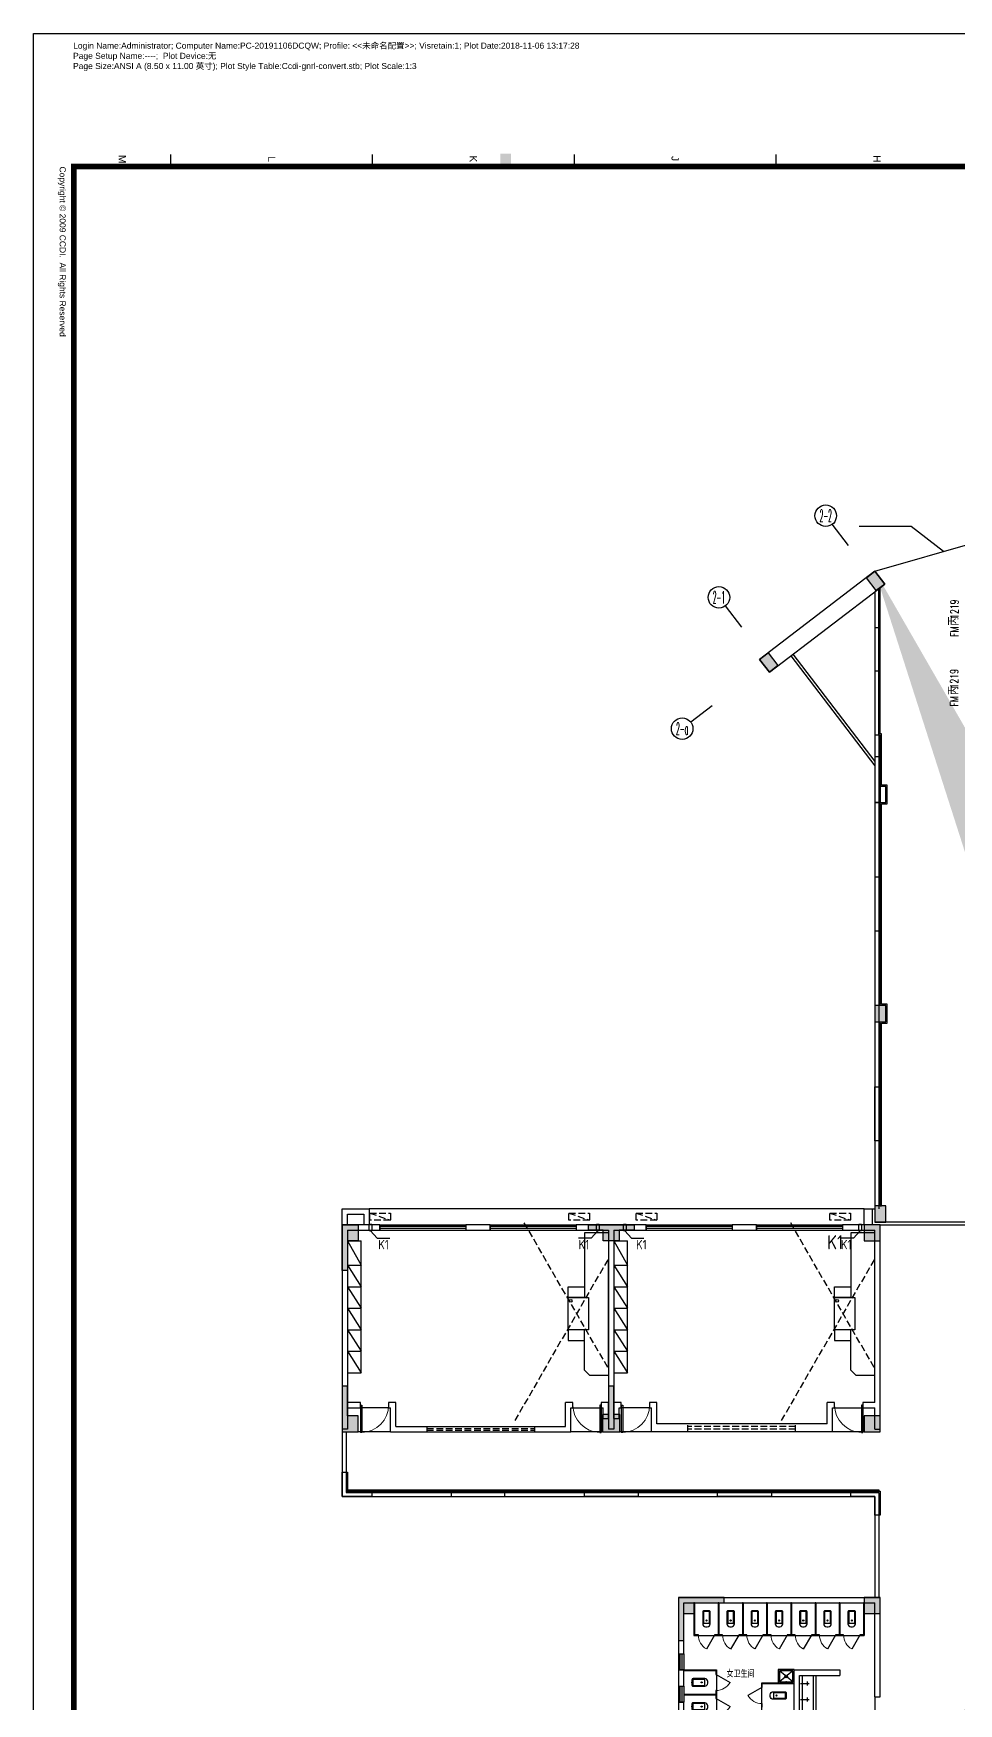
# Model space of a CAD drawing. Extents: x 129492 to 2683129, y 513162 to 1188265.
# Drawn here: x 303511 to 337895, y 577455 to 639551 of the extents above; entities that cross this region are included whole.
import ezdxf
from ezdxf.enums import TextEntityAlignment as Align

# ---------------------------------------------------------------- set-up
doc = ezdxf.new("R2010")
doc.units = 0
doc.header["$LTSCALE"] = 1000
doc.header["$MEASUREMENT"] = 0
doc.linetypes.add('DASH', pattern=[0.35, 0.25, -0.1])
for name, color, linetype in [('$0$A-ROOM-NAME', 23, 'Continuous'), ('$0$AXIS_TEXT', 7, 'Continuous'), ('$0$G-GRID-DIMS', 123, 'Continuous'), ('3#楼柱网$0$COLS', 6, 'Continuous'), ('3#楼柱网$0$COLS-HATH', 8, 'Continuous'), ('A-DOOR', 2, 'Continuous'), ('A-ELEV-HEVY', 2, 'Continuous'), ('A-FURN', 9, 'Continuous'), ('A-HRAL', 104, 'Continuous'), ('A-MOAT', 71, 'Continuous'), ('A-OVER', 23, 'Continuous'), ('A-WALL', 4, 'Continuous'), ('A-WIND', 2, 'Continuous'), ('AXIS_TEXT', 7, 'Continuous'), ('DOOR_FIRE_TEXT', 7, 'Continuous'), ('G-0-XREF', 2, 'Continuous'), ('G-ANNO-DIMS', 3, 'Continuous'), ('G-ANNO-TEXT', 33, 'Continuous'), ('卫生间$0$A-FIXT', 211, 'Continuous'), ('卫生间$0$A-WALL', 4, 'Continuous'), ('卫生间$0$A-WIND', 2, 'Continuous'), ('图框CCDI_B0GA1+0.00$0$G-ANNO-TEXT', 33, 'Continuous'), ('图框CCDI_B0GA1+0.00$0$G-BORD', 3, 'Continuous'), ('家具', 9, 'Continuous')]:
    doc.layers.add(name, color=color, linetype=linetype)
doc.styles.add('$0$_TCH_AXIS', font='COMPLEX', dxfattribs={"bigfont": 'GBCBIG'})
doc.styles.add('$0$CCDI_T_G02', font='simplex.shx', dxfattribs={"width": 0.8, "bigfont": 'zjdz.shx'})
doc.styles.add('_TCH_WINDOW', font='SIMPLEX', dxfattribs={"height": 3.5, "bigfont": 'GBCBIG'})
doc.styles.add('COMPLEX', font='COMPLEX')
doc.styles.get("Standard").update_dxf_attribs({"font": 'gbenor.shx', "bigfont": 'gbcbig.shx'})
doc.styles.add('图框CCDI_B0GA1+0.00$0$CCDI_T_G01', font='arial.ttf')

# ---------------------------------------------------------------- blocks, each defined once
blk = doc.blocks.new('232Y24Y')
at = {"layer": 'A-FURN'}
for p, q in [((-2060, 80), (-1560, -820)), ((-2060, 80), (-1560, 80)), ((-1560, -4820), (-1560, 80)), ((-2060, -820), (-1560, -820)), ((-2060, -820), (-1560, -1620)), ((-2060, -1620), (-1560, -1620)), ((-2060, -1620), (-1560, -2420)), ((-2060, -2420), (-1560, -3220)), ((-2060, -2420), (-1560, -2420)), ((-2060, -3220), (-1560, -3220)), ((-2060, -3220), (-1560, -4020)), ((-2060, -4020), (-1560, -4020)), ((-2060, -4020), (-1560, -4820)), ((-2060, -4820), (-1560, -4820))]:
    blk.add_line(p, q, dxfattribs=at)
at = {"layer": '家具', "linetype": 'DASH'}
for p, q in [((7610, -4620), (4463, 830)), ((7610, -620), (4117, -6670))]:
    blk.add_line(p, q, dxfattribs=at)
at = {"layer": '家具'}
for points in [[(7640, 380), (6940, 380), (6740, 380), (6740, -2020)], [(7640, -4920), (6940, -4920), (6740, -4720), (6740, -3220)]]:
    blk.add_lwpolyline(points, dxfattribs=at)
at = {"layer": '家具', "const_width": 10}
blk.add_lwpolyline([(7610, -620), (7610, -4620)], dxfattribs=at)
at = {"layer": '家具'}
for points in [[(6140, -1620), (6740, -1620), (6740, -2020), (6140, -2020)], [(6140, -3220), (6140, -2020), (6890, -2020), (6890, -3220)], [(6140, -3620), (6740, -3620), (6740, -3220), (6140, -3220)]]:
    blk.add_lwpolyline(points, close=True, dxfattribs=at)
blk.add_circle((6236, -2146), 46.6, dxfattribs=at)
blk = doc.blocks.new('卫生间$0$$lvtry$00000000')
for p, q in [((0, 0), (0, -329.6)), ((75.7, -264.7), (-73.5, -264.7))]:
    blk.add_line(p, q)
blk.add_circle((0, -264.7), 16.2)
blk = doc.blocks.new('卫生间$0$$TCHSYS$WIN2D')
for p, q in [((-0.5, 0.5), (0.5, 0.5)), ((-0.5, 0.5), (-0.5, -0.5)), ((0.5, 0.17), (-0.5, 0.17)), ((0.5, 0.5), (0.5, -0.5)), ((0.5, -0.17), (-0.5, -0.17)), ((-0.5, -0.5), (0.5, -0.5))]:
    blk.add_line(p, q)
blk = doc.blocks.new('卫生间$0$$lvtry$00000200')
at = {"color": 0}
for p, q in [((-110, -40, 0), (-110, -470, 0)), ((100, -30, 0), (-100, -30, 0)), ((110, -470, 0), (110, -40, 0))]:
    blk.add_line(p, q, dxfattribs=at)
at = {"color": 0, "elevation": 0}
blk.add_lwpolyline([(100, 0), (-100, 0, 0.414214), (-140, -40), (-140, -480, 0.414214), (-30, -590), (30, -590, 0.414214), (140, -480), (140, -40, 0.414214)], format="xyb", close=True, dxfattribs=at)
blk.add_lwpolyline([(140, -470), (-140, -470)], dxfattribs=at)
at = {"color": 0}
blk.add_circle((0, -359, 0), 20, dxfattribs=at)
for centre, start, end in [((-100, -40, 0), 90, 180), ((100, -40, 0), 0, 90)]:
    blk.add_arc(centre, 10, start, end, dxfattribs=at)
for p in [(0, 0), (0, -359, 0)]:
    blk.add_point(p, dxfattribs=at)
blk = doc.blocks.new('卫生间$0$$TCHSYS$APDOOR2D')
blk.add_line((0.5, 0), (0, 0.87))
at = {"lineweight": 13}
blk.add_arc((0.5, 0), 1, 120, 180, dxfattribs=at)
blk = doc.blocks.new('卫生间$0$$lvtry$00000191')
at = {"color": 0}
for p, q in [((-250, -50, 0), (-39, -219, 0)), ((-250, -450, 0), (-39, -281, 0)), ((39, -219, 0), (250, -50, 0)), ((39, -281, 0), (250, -450, 0))]:
    blk.add_line(p, q, dxfattribs=at)
at = {"color": 0, "elevation": 0}
for points in [[(300, -500), (300, 0), (-300, 0), (-300, -500)], [(250, -450), (250, -50), (-250, -50), (-250, -450)]]:
    blk.add_lwpolyline(points, close=True, dxfattribs=at)
at = {"color": 0}
blk.add_circle((0, -250, 0), 50, dxfattribs=at)
for p in [(0, -50, 0), (0, -250, 0)]:
    blk.add_point(p, dxfattribs=at)
blk = doc.blocks.new('卫生间')
at = {"layer": '卫生间$0$A-FIXT'}
for p, q in [((892, 14880), (892, 13668)), ((917, 14880), (892, 14880)), ((917, 14880), (917, 13693)), ((1792, 14880), (1792, 13693)), ((1817, 14880), (1792, 14880)), ((1817, 14880), (1817, 13693)), ((2692, 14880), (2692, 13693)), ((2717, 14880), (2692, 14880)), ((2717, 14880), (2717, 13693)), ((3592, 14880), (3592, 13693)), ((3617, 14880), (3592, 14880)), ((3617, 14880), (3617, 13693)), ((4492, 14880), (4492, 13693)), ((4517, 14880), (4492, 14880)), ((4517, 14880), (4517, 13693)), ((5392, 14880), (5392, 13693)), ((5417, 14880), (5392, 14880)), ((5417, 14880), (5417, 13693)), ((6292, 14880), (6292, 13693)), ((6317, 14880), (6292, 14880)), ((6317, 14880), (6317, 13693)), ((7192, 14880), (7192, 13693)), ((7217, 14880), (7192, 14880)), ((7217, 14880), (7217, 13668)), ((892, 13668), (7217, 13668)), ((892, 13668), (1055, 13668)), ((1055, 13693), (917, 13693)), ((1055, 13668), (1055, 13693)), ((1792, 13693), (1655, 13693)), ((1655, 13693), (1655, 13668)), ((1655, 13668), (1805, 13668)), ((1805, 13668), (1955, 13668)), ((1955, 13693), (1817, 13693)), ((1955, 13668), (1955, 13693)), ((2692, 13693), (2555, 13693)), ((2555, 13693), (2555, 13668)), ((2555, 13668), (2705, 13668)), ((2705, 13668), (2855, 13668)), ((2855, 13693), (2717, 13693)), ((2855, 13668), (2855, 13693)), ((3592, 13693), (3455, 13693)), ((3455, 13693), (3455, 13668)), ((3455, 13668), (3605, 13668)), ((3605, 13668), (3755, 13668)), ((3755, 13693), (3617, 13693)), ((3755, 13668), (3755, 13693)), ((4492, 13693), (4355, 13693)), ((4355, 13693), (4355, 13668)), ((4355, 13668), (4505, 13668)), ((4505, 13668), (4655, 13668)), ((4655, 13693), (4517, 13693)), ((4655, 13668), (4655, 13693)), ((5392, 13693), (5255, 13693)), ((5255, 13693), (5255, 13668)), ((5255, 13668), (5405, 13668)), ((5405, 13668), (5555, 13668)), ((5555, 13693), (5417, 13693)), ((5555, 13668), (5555, 13693)), ((6292, 13693), (6155, 13693)), ((6155, 13693), (6155, 13668)), ((6155, 13668), (6305, 13668)), ((6305, 13668), (6455, 13668)), ((6455, 13693), (6317, 13693)), ((6455, 13668), (6455, 13693)), ((7192, 13693), (7055, 13693)), ((7055, 13693), (7055, 13668)), ((7055, 13668), (7217, 13668)), ((517, 12380), (1730, 12380)), ((517, 12380), (517, 12355)), ((517, 12355), (1705, 12355)), ((1705, 12355), (1705, 12218)), ((1705, 12218), (1730, 12218)), ((1730, 12380), (1730, 8755)), ((1730, 12218), (1730, 12380)), ((3405, 11893), (3405, 5580)), ((4617, 11893), (3405, 11893)), ((3405, 11893), (3405, 11730)), ((4617, 11868), (3430, 11868)), ((3430, 11730), (3430, 11868)), ((4617, 11868), (4617, 11893)), ((4917, 12180), (4917, 8880)), ((5317, 12180), (5317, 9280)), ((5417, 12180), (5417, 9380)), ((517, 11480), (1705, 11480)), ((517, 11480), (517, 11455)), ((517, 11455), (1705, 11455)), ((1730, 11618), (1705, 11618)), ((1705, 11618), (1705, 11480)), ((1705, 11455), (1705, 11318)), ((1705, 11318), (1730, 11318)), ((1730, 11468), (1730, 11618)), ((1730, 11318), (1730, 11468)), ((3405, 11730), (3430, 11730)), ((7617, 11380), (7617, 9880)), ((3430, 11130), (3405, 11130)), ((3405, 11130), (3405, 10981)), ((3430, 10993), (3430, 11130))]:
    blk.add_line(p, q, dxfattribs=at)
at = {"layer": '卫生间$0$A-WALL'}
for p, q in [((317, 15080), (7817, 15080)), ((317, 15080), (317, 12980)), ((7817, 11380), (7817, 15080)), ((517, 14880), (7617, 14880)), ((517, 12980), (517, 14880)), ((7617, 11380), (7617, 14880)), ((317, 12980), (517, 12980)), ((317, 12380), (317, 11780)), ((517, 12380), (317, 12380)), ((517, 11780), (517, 12380)), ((4617, 12380), (6317, 12380)), ((4617, 8680), (4617, 12380)), ((4817, 12180), (6317, 12180)), ((4817, 8780), (4817, 12180)), ((6317, 12380), (6317, 12180)), ((317, 11780), (517, 11780)), ((317, 11180), (317, 10580)), ((517, 11180), (317, 11180)), ((517, 10580), (517, 11180)), ((7617, 11380), (7817, 11380))]:
    blk.add_line(p, q, dxfattribs=at)
at = {"layer": '卫生间$0$A-FIXT'}
for name, p, rotation in [('卫生间$0$$lvtry$00000200', (1355, 14580), 1.634452083752059e-08), ('卫生间$0$$lvtry$00000200', (2255, 14580), 1.634452083752059e-08), ('卫生间$0$$lvtry$00000200', (3155, 14580), 1.634452083752059e-08), ('卫生间$0$$lvtry$00000200', (4055, 14580), 1.634452083752059e-08), ('卫生间$0$$lvtry$00000200', (4955, 14580), 1.634452083752059e-08), ('卫生间$0$$lvtry$00000200', (5855, 14580), 1.634452083752059e-08), ('卫生间$0$$lvtry$00000200', (6755, 14580), 1.634452083752059e-08), ('卫生间$0$$lvtry$00000200', (817, 11918, 0), 90.00000000843664), ('卫生间$0$$lvtry$00000191', (4317, 11893), 180.0000000162568), ('卫生间$0$$lvtry$00000200', (817, 11018, 0), 90.00000000843664)]:
    blk.add_blockref(name, p, dxfattribs=dict(at, rotation=rotation))
at = {"layer": '卫生间$0$A-FIXT', "xscale": 600, "zscale": 25}
for p, yscale, rotation in [((1355, 13680), -600, 1.634176119778441e-08), ((2255, 13680), -600, 1.634176119778441e-08), ((3155, 13680), -600, 1.634917242735257e-08), ((4055, 13680), -600, 1.634176119778441e-08), ((4955, 13680), -600, 1.634176119778441e-08), ((5855, 13680), -600, 1.634917242735257e-08), ((6755, 13680), -600, 1.634176119778441e-08), ((1717, 11918), -600, 90.00000000843686), ((1717, 11018), -600, 90.00000000843686), ((3417, 11430), 600, 89.99999999156313)]:
    blk.add_blockref('卫生间$0$$TCHSYS$APDOOR2D', p, dxfattribs=dict(at, yscale=yscale, rotation=rotation))
at = {"layer": '卫生间$0$A-FIXT', "xscale": -1, "rotation": 90.00000027649769}
for p in [(4847, 11880, 0), (4847, 11280, 0)]:
    blk.add_blockref('卫生间$0$$lvtry$00000000', p, dxfattribs=at)
at = {"layer": '卫生间$0$A-FIXT', "yscale": -1, "rotation": 89.99999999156334}
blk.add_blockref('卫生间$0$$lvtry$00000200', (4317, 11430, 0), dxfattribs=at)
at = {"layer": '卫生间$0$A-WIND', "xscale": 600.0000000074506, "yscale": -200, "zscale": 200, "rotation": 270.0000000084387}
for p in [(417, 12680), (417, 11480)]:
    blk.add_blockref('卫生间$0$$TCHSYS$WIN2D', p, dxfattribs=at)
blk = doc.blocks.new('A$C011D5BA5')
at = {"linetype": 'DASH'}
blk.add_line((-765, -267), (0, 0), dxfattribs=at)
blk.add_lwpolyline([(-765, -267), (0, -267), (0, 0), (-765, 0)], close=True, dxfattribs=at)
blk = doc.blocks.new('ktw1')
for points in [[(900, -24175), (1000, -24175), (1000, -24425), (900, -24425)], [(9350, -24175), (9450, -24175), (9450, -24425), (9350, -24425)], [(10350, -24175), (10450, -24175), (10450, -24425), (10350, -24425)], [(19100, -24175), (19200, -24175), (19200, -24425), (19100, -24425)]]:
    blk.add_lwpolyline(points, close=True)
for points in [[(950, -24425), (1197, -24695), (1666, -24695)], [(9400, -24425), (9153, -24695), (8684, -24695)], [(10400, -24425), (10647, -24695), (11116, -24695)], [(19150, -24425), (18903, -24695), (18434, -24695)]]:
    blk.add_lwpolyline(points)
at = {"ltscale": 5, "xscale": -1, "rotation": 180}
for p in [(1691, -24029), (9092, -24029), (11591, -24029), (18792, -24029)]:
    blk.add_blockref('A$C011D5BA5', p, dxfattribs=at)
for p in [(1239, -25110), (8684, -25110), (10823, -25110), (18434, -25110)]:
    blk.add_text('K1', height=350).set_placement(p)
blk = doc.blocks.new('图框CCDI_B0GA1+0.00')
at = {"layer": 'Defpoints'}
blk.add_point((0, 0), dxfattribs=at)
at = {"layer": '图框CCDI_B0GA1+0.00$0$G-BORD'}
blk.add_lwpolyline([(0, 59400), (84100, 59400), (84100, 0), (0, 0)], close=True, dxfattribs=at)
at = {"layer": '图框CCDI_B0GA1+0.00$0$G-BORD', "const_width": 140}
blk.add_lwpolyline([(3300, 58400), (83100, 58400), (83100, 1000), (3300, 1000)], close=True, dxfattribs=at)
at = {"layer": '图框CCDI_B0GA1+0.00$0$G-BORD', "const_width": 35}
for points in [[(3300, 18400), (3000, 18400)], [(3300, 13400), (3000, 13400)], [(3300, 8400), (3000, 8400)], [(3300, 3400), (3000, 3400)]]:
    blk.add_lwpolyline(points, dxfattribs=at)
at = {"layer": '图框CCDI_B0GA1+0.00$0$G-ANNO-TEXT', "style": '图框CCDI_B0GA1+0.00$0$CCDI_T_G01'}
for s, p in [('H', (3111, 20900)), ('J', (3103, 15900)), ('K', (3109, 10900)), ('L', (3118, 5900)), ('M', (3118, 2200))]:
    blk.add_text(s, height=180, dxfattribs=at).set_placement(p, align=Align.MIDDLE_CENTER)
for s, p in [('Login Name:Administrator; Computer Name:PC-20191106DCQW; Profile: <<未命名配置>>; Visretain:1; Plot Date:2018-11-06 13:17:28', (378, 985)), ('Page Size:ANSI A (8.50 x 11.00 英寸); Plot Style Table:Ccdi-gnrl-convert.stb; Plot Scale:1:3', (883, 982)), ('Page Setup Name:----;  Plot Device:无', (631, 983))]:
    blk.add_text(s, height=150, rotation=90, dxfattribs=at).set_placement(p)
at = {"layer": '图框CCDI_B0GA1+0.00$0$G-ANNO-TEXT', "insert": (3300, 800), "char_height": 150, "width": 6667.42, "attachment_point": 1, "style": '图框CCDI_B0GA1+0.00$0$CCDI_T_G01'}
blk.add_mtext('{\\fArial|b0|i0|c0|p32;Copyright © 2009 CCDI.  All Rights Reserved}', dxfattribs=at)
blk = doc.blocks.new('3#楼柱网')
at = {"layer": '3#楼柱网$0$COLS-HATH'}
h = blk.add_hatch(color=256, dxfattribs=at)
h.paths.add_polyline_path([(-28327982, 42527826), (-28328207, 42527826), (-28328207, 42528476), (-28327557, 42528476), (-28327557, 42527826), (-28327782, 42527826), (-28327782, 42526776), (-28327982, 42526776)])
h.paths.add_polyline_path([(-28294907, 42579476), (-28294157, 42579476), (-28294157, 42580226), (-28294907, 42580226)], flags=16)
h.paths.add_polyline_path([(-28314482, 42588076), (-28313282, 42588076), (-28313282, 42587876), (-28313882, 42587876), (-28313882, 42587476), (-28314282, 42587476), (-28314282, 42586826), (-28314482, 42586826)], flags=17)
h.paths.add_polyline_path([(-28275082, 42556376), (-28274682, 42556376), (-28274682, 42556776), (-28275082, 42556776)], flags=17)
h.paths.add_polyline_path([(-28275082, 42523476), (-28274682, 42523476), (-28274682, 42523876), (-28275082, 42523876)], flags=17)
h.paths.add_polyline_path([(-28314682, 42543026), (-28314282, 42543026), (-28314282, 42543626), (-28314682, 42543626)], flags=17)
h.paths.add_polyline_path([(-28318582, 42542976), (-28317882, 42542976), (-28317882, 42543676), (-28318582, 42543676)], flags=17)
h.paths.add_polyline_path([(-28325382, 42543026), (-28324782, 42543026), (-28324782, 42543626), (-28325382, 42543626)], flags=17)
h.paths.add_polyline_path([(-28325382, 42534626), (-28325382, 42536226), (-28325182, 42536226), (-28325182, 42535226), (-28324782, 42535226), (-28324782, 42534826), (-28323682, 42534826), (-28323682, 42534626)], flags=17)
h.paths.add_polyline_path([(-28318082, 42533926), (-28317682, 42533926), (-28317682, 42534526), (-28318082, 42534526)], flags=17)
h.paths.add_polyline_path([(-28314682, 42533926), (-28314282, 42533926), (-28314282, 42534526), (-28314682, 42534526)], flags=17)
h.paths.add_polyline_path([(-28314682, 42534626), (-28314282, 42534626), (-28314282, 42535226), (-28314682, 42535226)], flags=17)
h.paths.add_polyline_path([(-28318482, 42534626), (-28317882, 42534626), (-28317882, 42535226), (-28318482, 42535226)], flags=17)
h.paths.add_polyline_path([(-28328732, 42520776), (-28327032, 42520776), (-28327032, 42520976), (-28327582, 42520976), (-28327582, 42521376), (-28327782, 42521376), (-28327982, 42521376), (-28327982, 42521376), (-28328182, 42521376), (-28328182, 42520976), (-28328732, 42520976)])
h.paths.add_polyline_path([(-28314682, 42524976), (-28314282, 42524976), (-28314282, 42525576), (-28314682, 42525576)], flags=17)
h.paths.add_polyline_path([(-28285532, 42513676), (-28283832, 42513676), (-28283832, 42513876), (-28284382, 42513876), (-28284382, 42514276), (-28284582, 42514276), (-28284582, 42515376), (-28284782, 42515376), (-28284782, 42514276), (-28284982, 42514276), (-28284982, 42513876), (-28285532, 42513876)], flags=17)
h.paths.add_polyline_path([(-28305332, 42513676), (-28303632, 42513676), (-28303632, 42513876), (-28304182, 42513876), (-28304182, 42514276), (-28304382, 42514276), (-28304382, 42515376), (-28304582, 42515376), (-28304582, 42514276), (-28304782, 42514276), (-28304782, 42513876), (-28305332, 42513876)], flags=17)
h.paths.add_polyline_path([(-28309782, 42528656), (-28309782, 42525576), (-28310182, 42525576), (-28310182, 42524976), (-28309582, 42524976), (-28309582, 42529256), (-28310182, 42529256), (-28310182, 42528656)], flags=17)
h.paths.add_polyline_path([(-28281262, 42528576), (-28281262, 42528576), (-28281262, 42528576), (-28281262, 42527976), (-28280662, 42527976), (-28280662, 42528376), (-28277182, 42528376), (-28277182, 42527976), (-28276582, 42527976), (-28276582, 42528576)], flags=17)
h.paths.add_polyline_path([(-28314682, 42528656), (-28314282, 42528656), (-28314282, 42529256), (-28314682, 42529256)], flags=17)
h.paths.add_polyline_path([(-28318482, 42527876), (-28317882, 42527876), (-28317882, 42528476), (-28318482, 42528476)], flags=17)
h.paths.add_polyline_path([(-28274682, 42521376), (-28275282, 42521376), (-28275282, 42520776), (-28274882, 42520776), (-28274882, 42519676), (-28274682, 42519676), (-28274682, 42520776)], flags=17)
h.paths.add_polyline_path([(-28337882, 42528476), (-28337282, 42528476), (-28337282, 42527876), (-28337682, 42527876), (-28337682, 42526776), (-28337882, 42526776), (-28337882, 42527876)])
h.paths.add_polyline_path([(-28337882, 42520776), (-28337282, 42520776), (-28337282, 42521376), (-28337682, 42521376), (-28337682, 42522476), (-28337882, 42522476), (-28337882, 42521376)])
h.paths.add_polyline_path([(-28318082, 42513676), (-28318082, 42515676), (-28317782, 42515676), (-28317782, 42513676)])
h.paths.add_polyline_path([(-28304782, 42521376), (-28304182, 42521376), (-28304182, 42520776), (-28304382, 42520776), (-28304382, 42519676), (-28304582, 42519676), (-28304582, 42520776), (-28304782, 42520776)], flags=17)
h.paths.add_polyline_path([(-28284982, 42521376), (-28284382, 42521376), (-28284382, 42520776), (-28284582, 42520776), (-28284582, 42519676), (-28284782, 42519676), (-28284782, 42520776), (-28284982, 42520776)], flags=17)
h.paths.add_polyline_path([(-28294932, 42520676), (-28294232, 42520676), (-28294232, 42521376), (-28294932, 42521376)], flags=17)
h.paths.add_polyline_path([(-28314482, 42520776), (-28313882, 42520776), (-28313882, 42521376), (-28314482, 42521376)], flags=17)
h.paths.add_polyline_path([(-28318482, 42520776), (-28317882, 42520776), (-28317882, 42521376), (-28318482, 42521376)], flags=17)
h.paths.add_polyline_path([(-28294882, 42513676), (-28294282, 42513676), (-28294282, 42514276), (-28294882, 42514276)], flags=17)
h.paths.add_polyline_path([(-28314482, 42513676), (-28313882, 42513676), (-28313882, 42514276), (-28314482, 42514276)])
h.paths.add_polyline_path([(-28328732, 42563776), (-28327032, 42563776), (-28327032, 42563576), (-28327582, 42563576), (-28327582, 42563176), (-28327782, 42563176), (-28327982, 42563176), (-28327982, 42563176), (-28328182, 42563176), (-28328182, 42563576), (-28328732, 42563576)])
h.paths.add_polyline_path([(-28278482, 42579476), (-28277982, 42579476), (-28277982, 42579976), (-28278482, 42579976), (-28278482, 42579676), (-28279682, 42579676), (-28279682, 42579476)], flags=17)
h.paths.add_polyline_path([(-28325382, 42549926), (-28325382, 42548326), (-28325182, 42548326), (-28325182, 42549326), (-28324782, 42549326), (-28324782, 42549726), (-28323682, 42549726), (-28323682, 42549926)], flags=17)
h.paths.add_polyline_path([(-28285532, 42546576), (-28283832, 42546576), (-28283832, 42546776), (-28284382, 42546776), (-28284382, 42547176), (-28284582, 42547176), (-28284582, 42548276), (-28284782, 42548276), (-28284782, 42547176), (-28284982, 42547176), (-28284982, 42546776), (-28285532, 42546776)], flags=17)
h.paths.add_polyline_path([(-28309782, 42561476), (-28309782, 42558796), (-28310182, 42558796), (-28310182, 42558196), (-28309582, 42558196), (-28309582, 42562076), (-28310182, 42562076), (-28310182, 42561476)], flags=17)
h.paths.add_polyline_path([(-28281262, 42561476), (-28281262, 42561476), (-28281262, 42561476), (-28281262, 42560876), (-28280662, 42560876), (-28280662, 42561276), (-28277182, 42561276), (-28277182, 42560876), (-28276582, 42560876), (-28276582, 42561476)], flags=17)
h.paths.add_polyline_path([(-28318082, 42563876), (-28317682, 42563876), (-28317682, 42564476), (-28318082, 42564476)], flags=17)
h.paths.add_polyline_path([(-28314682, 42563876), (-28314282, 42563876), (-28314282, 42564476), (-28314682, 42564476)], flags=17)
h.paths.add_polyline_path([(-28322370, 42584799), (-28322052, 42585042), (-28321688, 42584565), (-28322005, 42584322)], flags=17)
h.paths.add_polyline_path([(-28274682, 42554276), (-28275282, 42554276), (-28275282, 42553676), (-28274882, 42553676), (-28274882, 42552576), (-28274682, 42552576), (-28274682, 42553676)], flags=17)
h.paths.add_polyline_path([(-28304782, 42554276), (-28304182, 42554276), (-28304182, 42553676), (-28304382, 42553676), (-28304382, 42552576), (-28304582, 42552576), (-28304582, 42553676), (-28304782, 42553676)], flags=17)
h.paths.add_polyline_path([(-28284982, 42554276), (-28284382, 42554276), (-28284382, 42553676), (-28284582, 42553676), (-28284582, 42552576), (-28284782, 42552576), (-28284782, 42553676), (-28284982, 42553676)], flags=17)
h.paths.add_polyline_path([(-28294932, 42553576), (-28294232, 42553576), (-28294232, 42554276), (-28294932, 42554276)], flags=17)
h.paths.add_polyline_path([(-28314482, 42553676), (-28313882, 42553676), (-28313882, 42554276), (-28314482, 42554276)], flags=17)
h.paths.add_polyline_path([(-28337882, 42556076), (-28337282, 42556076), (-28337282, 42556676), (-28337682, 42556676), (-28337682, 42557776), (-28337882, 42557776), (-28337882, 42556676)])
h.paths.add_polyline_path([(-28327982, 42556726), (-28328207, 42556726), (-28328207, 42556076), (-28327557, 42556076), (-28327557, 42556726), (-28327782, 42556726), (-28327782, 42557776), (-28327982, 42557776)])
h.paths.add_polyline_path([(-28318482, 42556076), (-28317882, 42556076), (-28317882, 42556676), (-28318482, 42556676)], flags=17)
h.paths.add_polyline_path([(-28318482, 42549326), (-28317882, 42549326), (-28317882, 42549926), (-28318482, 42549926)], flags=17)
h.paths.add_polyline_path([(-28274682, 42546576), (-28275282, 42546576), (-28275282, 42547176), (-28274882, 42547176), (-28274882, 42548276), (-28274682, 42548276), (-28274682, 42547176)], flags=17)
h.paths.add_polyline_path([(-28305332, 42546576), (-28303632, 42546576), (-28303632, 42546776), (-28304182, 42546776), (-28304182, 42547176), (-28304382, 42547176), (-28304382, 42548276), (-28304582, 42548276), (-28304582, 42547176), (-28304782, 42547176), (-28304782, 42546776), (-28305332, 42546776)], flags=16)
h.paths.add_polyline_path([(-28294882, 42546576), (-28294282, 42546576), (-28294282, 42547176), (-28294882, 42547176)], flags=17)
h.paths.add_polyline_path([(-28314482, 42546576), (-28313882, 42546576), (-28313882, 42547176), (-28314482, 42547176)], flags=17)
h.paths.add_polyline_path([(-28314682, 42571326), (-28314282, 42571326), (-28314282, 42571926), (-28314682, 42571926)], flags=17)
h.paths.add_polyline_path([(-28314682, 42561476), (-28314282, 42561476), (-28314282, 42562076), (-28314682, 42562076)], flags=17)
h.paths.add_polyline_path([(-28304782, 42579476), (-28304182, 42579476), (-28304182, 42580076), (-28304382, 42580076), (-28304382, 42581176), (-28304582, 42581176), (-28304582, 42580076), (-28304782, 42580076)], flags=17)
h.paths.add_polyline_path([(-28284382, 42579676), (-28284382, 42580076), (-28284582, 42580076), (-28284582, 42581176), (-28284782, 42581176), (-28284782, 42580076), (-28284982, 42580076), (-28284982, 42579476), (-28283982, 42579476), (-28283982, 42579676)], flags=17)
h.paths.add_polyline_path([(-28314482, 42579476), (-28313882, 42579476), (-28313882, 42580076), (-28314482, 42580076)], flags=17)
h.paths.add_polyline_path([(-28318082, 42571326), (-28317682, 42571326), (-28317682, 42571926), (-28318082, 42571926)], flags=17)
h.paths.add_polyline_path([(-28337882, 42563776), (-28337282, 42563776), (-28337282, 42563176), (-28337682, 42563176), (-28337682, 42562076), (-28337882, 42562076), (-28337882, 42563176)])
h.paths.add_polyline_path([(-28318482, 42563176), (-28317882, 42563176), (-28317882, 42563776), (-28318482, 42563776)], flags=17)
h.paths.add_polyline_path([(-28304782, 42588076), (-28304182, 42588076), (-28304182, 42587476), (-28304382, 42587476), (-28304382, 42586376), (-28304582, 42586376), (-28304582, 42587476), (-28304782, 42587476)], flags=17)
h.paths.add_polyline_path([(-28284982, 42588076), (-28284382, 42588076), (-28284382, 42587476), (-28284582, 42587476), (-28284582, 42586376), (-28284782, 42586376), (-28284782, 42587476), (-28284982, 42587476)], flags=17)
h.paths.add_polyline_path([(-28294882, 42587476), (-28294282, 42587476), (-28294282, 42588076), (-28294882, 42588076)], flags=17)
h.paths.add_polyline_path([(-28274882, 42579976), (-28274882, 42581176), (-28274682, 42581176), (-28274682, 42579476), (-28275182, 42579476), (-28275182, 42579976)], flags=17)
edge = h.paths.add_edge_path(flags=17)
edge.add_line((-28281262, 42523676), (-28276582, 42523676))
edge.add_line((-28276582, 42523676), (-28276582, 42523876))
edge.add_line((-28276582, 42523876), (-28276982, 42523876))
edge.add_line((-28276982, 42523876), (-28280862, 42523876))
edge.add_line((-28280862, 42523876), (-28281262, 42523876))
edge.add_line((-28281262, 42523876), (-28281262, 42523676))
edge.add_line((-28281262, 42523676), (-28280862, 42523676))
h.paths.add_polyline_path([(-28281262, 42556776), (-28280862, 42556776), (-28276982, 42556776), (-28276582, 42556776), (-28276582, 42556576), (-28281262, 42556576)], flags=17)
h.paths.add_polyline_path([(-28278182, 42586776), (-28278382, 42586776), (-28278382, 42586376), (-28277982, 42586376), (-28277982, 42587676), (-28277982, 42588076), (-28278382, 42588076), (-28278382, 42587676), (-28278182, 42587676)], flags=17)
edge = h.paths.add_edge_path(flags=17)
edge.add_line((-28274682, 42587176), (-28274682, 42585476))
edge.add_line((-28274682, 42585476), (-28274882, 42585476))
edge.add_line((-28274882, 42585476), (-28274882, 42586776))
edge.add_line((-28274882, 42586776), (-28275082, 42586776))
edge.add_line((-28275082, 42586776), (-28275082, 42587176))
edge.add_line((-28275082, 42587176), (-28274682, 42587176))
edge.add_line((-28274682, 42587176), (-28274682, 42586776))
edge = h.paths.add_edge_path(flags=17)
edge.add_line((-28318082, 42580076), (-28318082, 42579476))
edge.add_line((-28318082, 42579476), (-28317682, 42579476))
edge.add_line((-28317682, 42579476), (-28317682, 42580076))
edge.add_line((-28317682, 42580076), (-28317882, 42580076))
edge.add_line((-28317882, 42580076), (-28317882, 42581176))
edge.add_line((-28317882, 42581176), (-28318082, 42581176))
edge.add_line((-28318082, 42581176), (-28318082, 42579476))
h.paths.add_polyline_path([(-28318082, 42579476), (-28317682, 42579476), (-28317682, 42580076), (-28317882, 42580076), (-28317882, 42581176), (-28318082, 42581176)], flags=16)
edge = h.paths.add_edge_path()
edge.add_line((-28324782, 42534626), (-28324782, 42534626))
edge.add_line((-28324782, 42534626), (-28325382, 42534626))
edge.add_line((-28325382, 42534626), (-28325382, 42535226))
edge.add_line((-28281262, 42523876), (-28281262, 42523676))
edge.add_line((-28274782, 42513676), (-28275682, 42513676))
edge.add_line((-28275682, 42513676), (-28275682, 42513876))
edge.add_line((-28275682, 42513876), (-28275282, 42513876))
edge.add_line((-28275282, 42513876), (-28275282, 42514276))
edge.add_line((-28275282, 42514276), (-28274882, 42514276))
edge.add_line((-28274882, 42514276), (-28274882, 42515376))
edge.add_line((-28274882, 42515376), (-28274682, 42515376))
edge.add_line((-28274682, 42515376), (-28274682, 42514276))
edge.add_line((-28274682, 42514276), (-28274682, 42513676))
edge.add_line((-28274682, 42513676), (-28275282, 42513676))
edge.add_line((-28318082, 42588076), (-28317718, 42587599))
edge.add_line((-28317718, 42587599), (-28318036, 42587356))
edge.add_line((-28318036, 42587356), (-28318400, 42587833))
edge.add_line((-28318400, 42587833), (-28318082, 42588076))
edge.add_line((-28304782, 42546576), (-28304182, 42546576))
edge.add_line((-28284982, 42579476), (-28284382, 42579476))
h = blk.add_hatch(color=256, dxfattribs=at)
h.paths.add_polyline_path([(-28318082, 42588076), (-28318400, 42587833), (-28318036, 42587356), (-28317718, 42587599)])
h.paths.add_polyline_path([(-28274882, 42586776), (-28274882, 42585476), (-28274682, 42585476), (-28274682, 42587176), (-28275082, 42587176), (-28275082, 42586776)])
at = {"layer": '3#楼柱网$0$COLS'}
for points in [[(-28318082, 42588076), (-28317718, 42587599), (-28318036, 42587356), (-28318400, 42587833), (-28318082, 42588076)], [(-28322370, 42584799), (-28322052, 42585042), (-28321688, 42584565), (-28322005, 42584322), (-28322370, 42584799)], [(-28318082, 42580076), (-28318082, 42579476), (-28317682, 42579476), (-28317682, 42580076), (-28317882, 42580076), (-28317882, 42581176), (-28318082, 42581176), (-28318082, 42579476)], [(-28337882, 42563776), (-28337282, 42563776), (-28337282, 42563176), (-28337682, 42563176), (-28337682, 42562076), (-28337882, 42562076), (-28337882, 42563176), (-28337882, 42563176), (-28337882, 42563776)], [(-28328732, 42563776), (-28327032, 42563776), (-28327032, 42563576), (-28327582, 42563576), (-28327582, 42563176), (-28327782, 42563176), (-28327782, 42563176), (-28327982, 42563176), (-28327982, 42563176), (-28328182, 42563176), (-28328182, 42563576), (-28328732, 42563576), (-28328732, 42563776)], [(-28337882, 42556076), (-28337282, 42556076), (-28337282, 42556676), (-28337682, 42556676), (-28337682, 42557776), (-28337882, 42557776), (-28337882, 42556676), (-28337882, 42556676), (-28337882, 42556076)], [(-28327982, 42556726), (-28328207, 42556726), (-28328207, 42556076), (-28327557, 42556076), (-28327557, 42556726), (-28327782, 42556726), (-28327782, 42557776), (-28327982, 42557776), (-28327982, 42556726)], [(-28325382, 42549926), (-28325382, 42548326), (-28325182, 42548326), (-28325182, 42549326), (-28324782, 42549326), (-28324782, 42549726), (-28323682, 42549726), (-28323682, 42549926), (-28325382, 42549926)]]:
    blk.add_lwpolyline(points, dxfattribs=at)
for points in [[(-28318082, 42571326), (-28317682, 42571326), (-28317682, 42571926), (-28318082, 42571926)], [(-28318082, 42563876), (-28317682, 42563876), (-28317682, 42564476), (-28318082, 42564476)], [(-28318482, 42563176), (-28317882, 42563176), (-28317882, 42563776), (-28318482, 42563776)], [(-28318482, 42556076), (-28317882, 42556076), (-28317882, 42556676), (-28318482, 42556676)], [(-28318482, 42549326), (-28317882, 42549326), (-28317882, 42549926), (-28318482, 42549926)]]:
    blk.add_lwpolyline(points, close=True, dxfattribs=at)
blk = doc.blocks.new('gfdgdgre')
at = {"layer": 'A-MOAT', "ltscale": 5}
for p, q in [((-62950, 30350), (-43150, 30350)), ((-62950, 30300), (-43150, 30300)), ((-43150, 30350), (-43150, 30300))]:
    blk.add_line(p, q, dxfattribs=at)
for points in [[(-43100, 55900), (-42900, 55900), (-42900, 56500), (-43100, 56500), (-43100, 58400), (-43150, 58400), (-43150, 63859)], [(-43050, 40900), (-43050, 47700), (-42850, 47700), (-42850, 48400), (-43050, 48400), (-43050, 55850), (-42850, 55850), (-42850, 56550), (-43050, 56550), (-43050, 58450), (-43100, 58450), (-43100, 63898)], [(-43050, 40900), (-43100, 40900), (-43100, 47750), (-42900, 47750), (-42900, 48350), (-43100, 48350), (-43100, 55900)]]:
    blk.add_lwpolyline(points, dxfattribs=at)
blk = doc.blocks.new('fewwwww')
at = {"layer": 'G-0-XREF', "ltscale": 5}
h = blk.add_hatch(color=8, dxfattribs=at)
h.dxf.hatch_style = 1
h.paths.add_polyline_path([(11047, 111183), (11047, 110797), (11452, 110797), (11452, 111183)])
h.paths.add_polyline_path([(36781, -5202), (36874, -5186), (37275, -5119), (36963, -3274), (36469, -3357), (36469, -3357)])
blk = doc.blocks.new('ggfd')
at = {"layer": 'G-0-XREF', "ltscale": 5}
for points in [[(19700, 72200), (19700, 70600), (19900, 70600), (19900, 72200)], [(19700, 62925), (19700, 60925), (19900, 60925), (19900, 62925)], [(19700, 53125), (19700, 55125), (19900, 55125), (19900, 53125)], [(5950, 40100), (3950, 40100), (3950, 39900), (5950, 39900)], [(8900, 40100), (10900, 40100), (10900, 39900), (8900, 39900)], [(13850, 40100), (15850, 40100), (15850, 39900), (13850, 39900)]]:
    blk.add_lwpolyline(points, close=True, dxfattribs=at)
for points in [[(100, 39900), (-100, 39900), (-100, 40800), (100, 40800), (100, 40100)], [(100, 40100), (1000, 40100), (1000, 39900), (-100, 39900), (-100, 40100)], [(19700, 39900), (18800, 39900), (18800, 40100), (19900, 40100)], [(19900, 40100), (19900, 39200), (19700, 39200), (19700, 39900)]]:
    blk.add_lwpolyline(points, dxfattribs=at)
blk = doc.blocks.new('$TCHSYS$WIN2D')
for p, q in [((-0.5, 0.5), (0.5, 0.5)), ((-0.5, 0.5), (-0.5, -0.5)), ((0.5, 0.5), (0.5, -0.5)), ((0.5, 0.167), (-0.5, 0.167)), ((0.5, -0.167), (-0.5, -0.167)), ((-0.5, -0.5), (0.5, -0.5))]:
    blk.add_line(p, q)
blk = doc.blocks.new('$DorLib2D$00000001')
for p, q in [((0.45, 0.975), (0.5, 0.975)), ((0.45, 0), (0.45, 0.975)), ((0.5, 0), (0.5, 0.975)), ((0.5, 0), (0.45, 0))]:
    blk.add_line(p, q)
at = {"lineweight": 13}
blk.add_arc((0.475, 0), 0.975, 91.46928, 180, dxfattribs=at)
blk = doc.blocks.new('_AXISO')
blk.add_circle((0, 0), 0.5)
at = {"layer": 'AXIS_TEXT', "style": 'COMPLEX', "width": 1.041667}
blk.add_attdef('A', text='', height=0.56, dxfattribs=at).set_placement((-0.25, -0.28), (0.25, -0.28), align=Align.FIT)

msp = doc.modelspace()

# ---------------------------------------------------------------- linework, layer by layer
at = {"layer": '$0$G-GRID-DIMS'}
for p, q in [((333808, 620506), (333201, 621300)), ((329838, 617472), (329231, 618267)), ((328735, 614553), (327940, 613946))]:
    msp.add_line(p, q, dxfattribs=at)
at = {"ltscale": 5}
for p, q in [((338186, 595355), (334786, 595355)), ((334986, 595255), (338586, 595255)), ((316786, 587555), (315586, 587555)), ((324661, 587555), (323486, 587555)), ((326486, 587555), (325311, 587555)), ((334386, 587555), (333211, 587555))]:
    msp.add_line(p, q, dxfattribs=at)
at = {"layer": 'A-DOOR'}
for p, q in [((316711, 588455), (315661, 588455)), ((323561, 588455), (324611, 588455)), ((326411, 588455), (325361, 588455)), ((333286, 588455), (334336, 588455))]:
    msp.add_line(p, q, dxfattribs=at)
at = {"layer": 'A-ELEV-HEVY'}
for points in [[(314986, 595255), (314986, 595855), (315986, 595855), (315986, 595255)], [(334386, 595255), (334386, 595855)]]:
    msp.add_lwpolyline(points, dxfattribs=at)
at = {"layer": 'A-HRAL', "ltscale": 5}
for p, q in [((334786, 618800), (334786, 595855)), ((334786, 618800), (334786, 595855)), ((334936, 618877), (334936, 595855)), ((331657, 616409), (334786, 612315))]:
    msp.add_line(p, q, dxfattribs=at)
for points in [[(334786, 619555), (338586, 620647)], [(331737, 616470), (334786, 612480)], [(314986, 587555), (314986, 585155), (334786, 585155), (334786, 581405)], [(315136, 587555), (315136, 585305), (334936, 585305), (334936, 581405)]]:
    msp.add_lwpolyline(points, dxfattribs=at)
at = {"layer": 'A-OVER'}
msp.add_lwpolyline([(334386, 595855), (315986, 595855)], dxfattribs=at)
at = {"layer": 'A-WALL'}
for p, q in [((334786, 613455), (334786, 610955)), ((334986, 613455), (334786, 613455)), ((334986, 613455), (334986, 610955)), ((334986, 610955), (334786, 610955)), ((334686, 595855), (334686, 595255)), ((314986, 595255), (314986, 587655)), ((316386, 595255), (314986, 595255)), ((315186, 595055), (315186, 587655)), ((315186, 595055), (316386, 595055)), ((316386, 595055), (316386, 595255)), ((320486, 595255), (319586, 595255)), ((319586, 595255), (319586, 595055)), ((319586, 595055), (320486, 595055)), ((320486, 595055), (320486, 595255)), ((324986, 595255), (323686, 595255)), ((323686, 595255), (323686, 595055)), ((323686, 595055), (324886, 595055)), ((324886, 595055), (324886, 587655)), ((326286, 595255), (324986, 595255)), ((325086, 595055), (326286, 595055)), ((325086, 595055), (325086, 587655)), ((326286, 595055), (326286, 595255)), ((330386, 595255), (329486, 595255)), ((329486, 595255), (329486, 595055)), ((329486, 595055), (330386, 595055)), ((330386, 595055), (330386, 595255)), ((334986, 595255), (333586, 595255)), ((333586, 595255), (333586, 595055)), ((333586, 595055), (334786, 595055)), ((334786, 588655), (334786, 595055)), ((334986, 588555), (334986, 595255)), ((315661, 588655), (315186, 588655)), ((315186, 588655), (315186, 588455)), ((315186, 588455), (315661, 588455)), ((315661, 588455), (315661, 588655)), ((316986, 588655), (316711, 588655)), ((316711, 588655), (316711, 588455)), ((316711, 588455), (316786, 588455)), ((316786, 587555), (316786, 588455)), ((316986, 587755), (316986, 588655)), ((323286, 587755), (323286, 588655)), ((323561, 588655), (323286, 588655)), ((323486, 587555), (323486, 588455)), ((323486, 588455), (323561, 588455)), ((323561, 588455), (323561, 588655)), ((324886, 588655), (324611, 588655)), ((324611, 588655), (324611, 588455)), ((324611, 588455), (324686, 588455)), ((324686, 588055), (324686, 588455)), ((324686, 588055), (324886, 588055)), ((324886, 588055), (324886, 588655)), ((325086, 588055), (325086, 588655)), ((325361, 588655), (325086, 588655)), ((325086, 588055), (325286, 588055)), ((325286, 588055), (325286, 588455)), ((325286, 588455), (325361, 588455)), ((325361, 588455), (325361, 588655)), ((326686, 588655), (326411, 588655)), ((326411, 588655), (326411, 588455)), ((326411, 588455), (326486, 588455)), ((326486, 587555), (326486, 588455)), ((326686, 587855), (326686, 588655)), ((333011, 587855), (333011, 588655)), ((333286, 588655), (333011, 588655)), ((333211, 587555), (333211, 588455)), ((333211, 588455), (333286, 588455)), ((333286, 588455), (333286, 588655)), ((334786, 588655), (334336, 588655)), ((334336, 588655), (334336, 588455)), ((334336, 588455), (334786, 588455)), ((334786, 587655), (334786, 588455)), ((334986, 587655), (334986, 588555)), ((315186, 587655), (314986, 587655)), ((316786, 587555), (323486, 587555)), ((316986, 587755), (323286, 587755)), ((325086, 587655), (324886, 587655)), ((333211, 587555), (326486, 587555)), ((333011, 587855), (326686, 587855)), ((334786, 587655), (334986, 587655))]:
    msp.add_line(p, q, dxfattribs=at)
msp.add_lwpolyline([(334786, 619555), (330499, 616279), (330863, 615802), (335150, 619079)], close=True, dxfattribs=at)
for points in [[(314986, 595255), (314986, 595855), (315986, 595855), (315986, 595255)], [(315186, 595255), (315186, 595655), (315786, 595655), (315786, 595255)], [(334386, 595255), (334386, 595855), (334686, 595855)]]:
    msp.add_lwpolyline(points, dxfattribs=at)
at = {"layer": 'A-WIND', "linetype": 'DASH'}
for p, q in [((318136, 587755), (318136, 587555)), ((318136, 587689), (322136, 587689)), ((318136, 587622), (322136, 587622)), ((322136, 587755), (322136, 587555)), ((327836, 587555), (327836, 587855)), ((331836, 587755), (327836, 587755)), ((331836, 587655), (327836, 587655)), ((331836, 587555), (331836, 587855))]:
    msp.add_line(p, q, dxfattribs=at)
at = {"layer": 'G-0-XREF', "ltscale": 5}
msp.add_line((334686, 595855), (334786, 595855), dxfattribs=at)
at = {"layer": 'G-ANNO-DIMS'}
for p, q in [((336133, 621212), (334200, 621212)), ((337329, 620286), (336133, 621212))]:
    msp.add_line(p, q, dxfattribs=at)

# ---------------------------------------------------------------- block references
at = {"layer": '$0$G-GRID-DIMS'}
ref = msp.add_blockref('_AXISO', (332958, 621618), dxfattribs=dict(at, xscale=800, yscale=800, zscale=800))
ref.add_attrib('A', '2-2', dxfattribs={"layer": '$0$AXIS_TEXT', "ltscale": 5, "height": 452.5, "style": '$0$_TCH_AXIS', "width": 0.35}).set_placement((332732, 621392), (333184, 621392), align=Align.FIT)
ref = msp.add_blockref('_AXISO', (328988, 618584), dxfattribs=dict(at, xscale=800, yscale=800, zscale=800))
ref.add_attrib('A', '2-1', dxfattribs={"layer": '$0$AXIS_TEXT', "ltscale": 5, "height": 452.5, "style": '$0$_TCH_AXIS', "width": 0.381818}).set_placement((328762, 618358), (329215, 618358), align=Align.FIT)
ref = msp.add_blockref('_AXISO', (327622, 613703), dxfattribs=dict(at, xscale=800, yscale=800, zscale=800))
ref.add_attrib('A', '2-a', dxfattribs={"layer": '$0$AXIS_TEXT', "ltscale": 5, "height": 452.5, "style": '$0$_TCH_AXIS', "width": 0.344262}).set_placement((327396, 613477), (327849, 613477), align=Align.FIT)
for name, p in [('ktw1', (315086, 619455)), ('232Y24Y', (317246, 594575)), ('232Y24Y', (327146, 594575))]:
    msp.add_blockref(name, p)
at = {"layer": 'A-DOOR', "xscale": 1050, "zscale": 200}
for p, yscale, rotation in [((316186, 588555), 1050, 180.0000000077452), ((324086, 588555), -1050, 359.999999997432), ((325886, 588555), 1050, 180.0000000070227), ((333811, 588555), -1050, 359.9999999974335)]:
    msp.add_blockref('$DorLib2D$00000001', p, dxfattribs=dict(at, yscale=yscale, rotation=rotation))
at = {"layer": 'A-WIND', "xscale": -3200, "yscale": -200, "zscale": 200}
for p, rotation in [((317986, 595155), 180.0000000283944), ((322086, 595155), 180.0000000283944), ((327886, 595155), 179.9999999976931), ((331986, 595155), 179.9999999976931)]:
    msp.add_blockref('$TCHSYS$WIN2D', p, dxfattribs=dict(at, rotation=rotation))
at = {"layer": 'G-0-XREF', "ltscale": 5, "xscale": 1.5, "yscale": 1.5, "zscale": 1.5, "rotation": 270}
msp.add_blockref('图框CCDI_B0GA1+0.00', (303511, 639551), dxfattribs=at)
at = {"layer": 'G-0-XREF'}
for name, p in [('fewwwww', (309811, 523901)), ('gfdgdgre', (378086, 555055)), ('ggfd', (315086, 545255))]:
    msp.add_blockref(name, p, dxfattribs=at)
at = {"layer": 'G-0-XREF', "ltscale": 5}
for name, p in [('3#楼柱网', (28652868, -41968520)), ('卫生间', (327169, 566325))]:
    msp.add_blockref(name, p, dxfattribs=at)

# ---------------------------------------------------------------- texts
at = {"layer": '$0$A-ROOM-NAME', "style": '$0$CCDI_T_G02', "width": 0.8}
msp.add_text('女卫生间', height=250, dxfattribs=at).set_placement((329271, 578429))
at = {"layer": 'DOOR_FIRE_TEXT', "style": '_TCH_WINDOW', "width": 0.705882}
for s, p in [('1219', (337889, 617784)), ('FM', (337889, 617118)), ('1219', (337884, 615197)), ('FM', (337884, 614532))]:
    msp.add_text(s, height=297.5, rotation=90, dxfattribs=at).set_placement(p)
at = {"layer": 'DOOR_FIRE_TEXT', "style": '_TCH_WINDOW'}
for p in [(337889, 617538), (337884, 614952)]:
    msp.add_text('丙', height=338, rotation=90, dxfattribs=at).set_placement(p)
at = {"layer": 'G-ANNO-TEXT'}
msp.add_text('K1', height=525, rotation=0.00001, dxfattribs=at).set_placement((333009, 594345))

doc.saveas('drawing.dxf')
